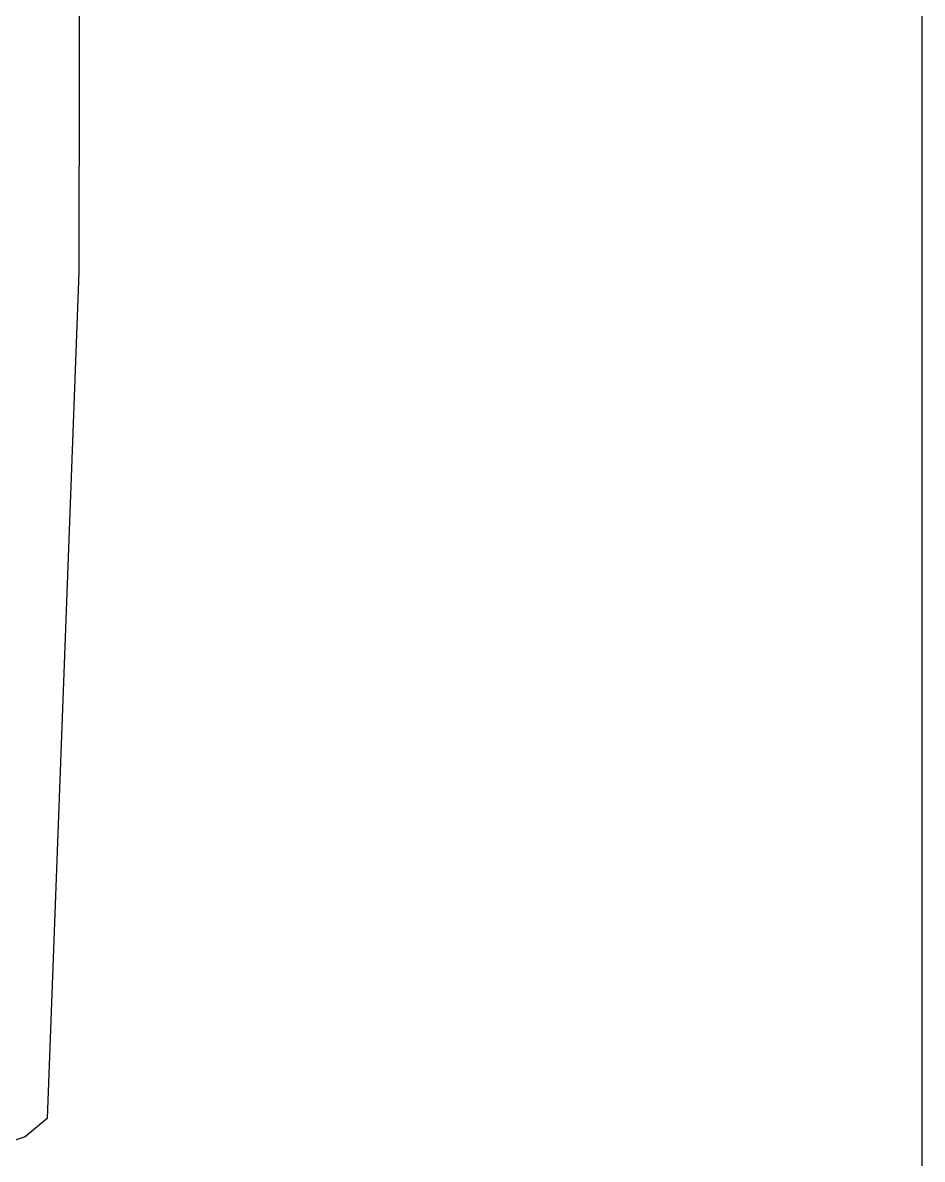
# Model space of a CAD drawing. Header units: inches. Extents: x -233729 to 737493, y -275239 to 196021.
# Drawn here: x 659393 to 704334, y -3958 to 52812 of the extents above; entities that cross this region are included whole.
import ezdxf

# ---------------------------------------------------------------- set-up
doc = ezdxf.new("R2010")
doc.units = ezdxf.units.IN
doc.header["$MEASUREMENT"] = 0
doc.layers.add('_FL_NEW WH_WALLS', color=1, linetype='Continuous')
doc.layers.add('PR-CONCRETE', color=224, linetype='Continuous')
doc.layers.add('PR-CTR', color=93, linetype='Continuous', lineweight=25)

# ---------------------------------------------------------------- blocks, each defined once
blk = doc.blocks.new('A$Cd2fab3cb')
at = {"layer": 'PR-CONCRETE'}
blk.add_lwpolyline([(183.1, -620.22), (300.88, 106.22), (-375.29, 215.84, 0.414214), (-426.92, 178.63), (-589.53, -824.37, -0.225878), (-596.57, -834.55, 1.082972), (-534.25, -925.43, -0.21352), (-522.41, -922.28), (-198.23, -974.84, -0.413147), (-160.99, -1026.3), (-166.15, -1058.87)], format="xyb", dxfattribs=at)
at = {"layer": 'PR-CTR', "elevation": 533}
blk.add_lwpolyline([(-165.21, -999.09, 0.340075), (-199.27, -954.03), (-405.18, -920.65, 0.012472), (-405.92, -920.55), (-574.3, -891.93, -0.422904), (-578.65, -885.74), (-432.19, 65.46, -0.414074), (-414.99, 77.87), (-204.68, 48.23), (-136.04, 36.99), (0.05, 9.66), (2.47, 5.66), (3.46, -0.56)], format="xyb", dxfattribs=at)

msp = doc.modelspace()

# ---------------------------------------------------------------- block references
at = {"layer": '_FL_NEW WH_WALLS', "color": 0, "xscale": 304.799999999516, "yscale": 304.799999999516, "zscale": 304.799999999516, "rotation": 279.2093042914935}
msp.add_blockref('A$Cd2fab3cb', (657699.67072, -2373.84916, -162219.4368), dxfattribs=at)

doc.saveas('drawing.dxf')
